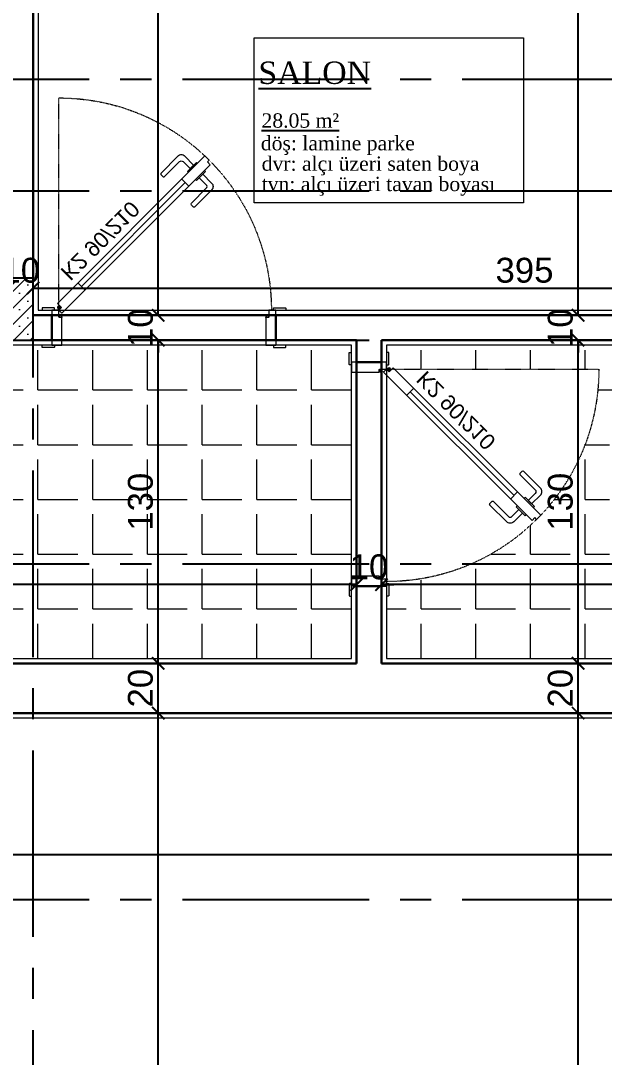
# Model space of a CAD drawing. Header units: millimetres. Extents: x 2778 to 13672, y 1832 to 5175.
# Drawn here: x 5986.6 to 6221.1, y 3666.8 to 4083.7 of the extents above; entities that cross this region are included whole.
import ezdxf

# ---------------------------------------------------------------- set-up
doc = ezdxf.new("R2010")
doc.units = ezdxf.units.MM
for name, pattern in [('CENTER2', [112.5, 75, -12.5, 12.5, -12.5]), ('DASHDOT2', [12.7, 6.35, -3.175, 0, -3.175]), ('DOTX2', [0.5, 0, -0.5])]:
    doc.linetypes.add(name, pattern=pattern)
for name, color, linetype, lineweight in [('aks', 251, 'DASHDOT2', 35), ('duvar', 232, 'Continuous', 30), ('ince', 37, 'Continuous', 0), ('iz', 1, 'DOTX2', 20), ('kapı', 3, 'Continuous', 18), ('sıva iç', 21, 'Continuous', 0), ('yazı', 11, 'Continuous', 20), ('z - tarama', 251, 'Continuous', 18), ('ölçü dış', 192, 'Continuous', 20), ('ÖLÇÜ İÇ', 7, 'Continuous', 9)]:
    doc.layers.add(name, color=color, linetype=linetype, lineweight=lineweight)
for name, color, linetype in [('İÇÖLÇÜ', 7, 'Continuous'), ('Panel', 7, 'Continuous'), ('Yazi', 7, 'Continuous')]:
    doc.layers.add(name, color=color, linetype=linetype)
doc.styles.get("Standard").update_dxf_attribs({"font": 'arial.ttf'})
doc.styles.add('Times roman', font='times.ttf')
doc.dimstyles.new('zulay iç ölçü', dxfattribs={"dimtxt": 10, "dimasz": 5, "dimexe": 0.18, "dimexo": 0, "dimgap": 2, "dimtad": 3, "dimdec": 0, "dimzin": 0, "dimdsep": 46, "dimtxsty": 'Standard', "dimblk": 'ARCHTICK', "dimcen": 0.09, "dimse1": 1, "dimse2": 1, "dimadec": 0, "dimazin": 0, "dimtfac": 1, "dimtdec": 0, "dimtix": 1, "dimtofl": 0, "dimtmove": 0, "dimatfit": 3, "dimldrblk": 'ARCHTICK', "dimfxl": 1, "dimtolj": 1, "dimtzin": 0, "dimarcsym": 0})
pattern_1 = [(0, (-1057024.51, 409725.164), (0, 22), [16, -6]), (90, (-1057024.51, 409725.164), (-22, 1e-15), [16, -6])]

# ---------------------------------------------------------------- blocks, each defined once
blk = doc.blocks.new('IDE242Entity680')
at = {"layer": 'Panel', "linetype": 'Continuous', "lineweight": 5}
h = blk.add_hatch(dxfattribs=at)
h.set_pattern_fill('SACNCR', color=163, scale=50, style=0)
h.set_pattern_definition([(45, (0, 0), (-3.314563, 3.314563), []), (45, (3.3146, 0), (-3.314563, 3.314563), [0, -4.6875])])
h.paths.add_polyline_path([(2690, 1490), (2840, 1490), (2840, 1465), (2690, 1465)])
blk = doc.blocks.new('IDE242Entity682')
at = {"layer": 'Panel', "color": 164, "linetype": 'Continuous', "lineweight": -3}
blk.add_lwpolyline([(2690, 1465), (2840, 1465)], dxfattribs=at)
blk = doc.blocks.new('IDE242Entity683')
at = {"layer": 'Panel', "color": 164, "linetype": 'Continuous', "lineweight": -3}
blk.add_lwpolyline([(2840, 1465), (2840, 1490)], dxfattribs=at)
blk = doc.blocks.new('IDE242Entity684')
at = {"layer": 'Panel', "color": 164, "linetype": 'Continuous', "lineweight": -3}
blk.add_lwpolyline([(2690, 1490), (2840, 1490)], dxfattribs=at)
blk = doc.blocks.new('sadsfsfsf')
at = {"layer": 'ince'}
for p, q in [((0.7, 0), (-0.7, 0)), ((0, 0.7), (0, -0.7))]:
    blk.add_line(p, q, dxfattribs=at)
for radius in [0.6, 0.45]:
    blk.add_circle((0, 0), radius, dxfattribs=at)
blk = doc.blocks.new('eddeded')
at = {"layer": 'duvar'}
for p, q in [((-48.21, 54.38), (-38.21, 54.38)), ((-48.21, -35.62), (-38.21, -35.62))]:
    blk.add_line(p, q, dxfattribs=at)
at = {"layer": 'ince'}
blk.add_line((-26.6, -23.78), (15.13, 17.96), dxfattribs=at)
for points in [[(-50.21, 53.38), (-50.96, 53.38, -0.414214), (-51.21, 53.63), (-51.21, 58.13, -0.414214), (-50.96, 58.38), (-50.21, 58.38)], [(-36.21, 53.38), (-35.46, 53.38, 0.414214), (-35.21, 53.63), (-35.21, 58.13, 0.414214), (-35.46, 58.38), (-36.21, 58.38)], [(-50.21, -34.62), (-50.96, -34.62, 0.414214), (-51.21, -34.87), (-51.21, -39.37, 0.414214), (-50.96, -39.62), (-50.21, -39.62)], [(-36.21, -34.62), (-35.46, -34.62, -0.414214), (-35.21, -34.87), (-35.21, -39.37, -0.414214), (-35.46, -39.62), (-36.21, -39.62)]]:
    blk.add_lwpolyline(points, format="xyb", dxfattribs=at)
for points in [[(-39.11, 51.33), (-39.11, 50.38), (-37.81, 50.68), (-37.81, 50.81, -0.112206), (-37.91, 50.76), (-38.72, 50.57, -0.482314), (-39.02, 50.82), (-39.02, 51.24, -0.414214), (-38.77, 51.49), (-37.97, 51.49, -0.170049), (-37.81, 51.43), (-37.81, 51.58), (-38.86, 51.58, 0.414214)], [(17.08, 23.59), (18.49, 25), (14.96, 28.54, 0.414214), (12.13, 28.54), (5.41, 21.82, 0.414214), (5.41, 21.11), (6.12, 20.4, 0.414214), (6.83, 20.4), (12.84, 26.41, -0.414214), (14.25, 26.41)], [(20.76, 19.91), (22.17, 21.32), (25.71, 17.79, -0.414214), (25.71, 14.96), (18.99, 8.24, -0.414214), (18.28, 8.24), (17.58, 8.95, -0.414214), (17.58, 9.66), (23.59, 15.67, 0.414214), (23.59, 17.08)], [(-39.11, -31.62), (-39.11, -32.57, 0.414214), (-38.86, -32.82), (-37.81, -32.82), (-37.81, -32.67, -0.170049), (-37.97, -32.73), (-38.77, -32.73, -0.414214), (-39.02, -32.48), (-39.02, -32.06, -0.482314), (-38.72, -31.81), (-37.91, -32, -0.112206), (-37.81, -32.05), (-37.81, -31.92)]]:
    blk.add_lwpolyline(points, format="xyb", close=True, dxfattribs=at)
for points in [[(20.04, 25.7), (19.62, 26.12), (15.96, 22.47), (16.38, 22.04)], [(22.87, 22.87), (23.29, 22.44), (19.64, 18.79), (19.21, 19.21)]]:
    blk.add_lwpolyline(points, dxfattribs=at)
at = {"layer": 'iz', "ltscale": 0.1}
for p, q in [((-48.21, -35.62), (-48.21, 54.38)), ((-38.21, -35.62), (-38.21, 54.38)), ((-36.21, -32.82), (49.19, -32.82))]:
    blk.add_line(p, q, dxfattribs=at)
blk.add_arc((-36.22, -32.83), 85.41, 0.0042, 89.9958, dxfattribs=at)
at = {"layer": 'kapı'}
for p, q in [((13.72, 19.37), (16.54, 16.54)), ((-28.02, -22.36), (-25.19, -25.19))]:
    blk.add_line(p, q, dxfattribs=at)
for points in [[(-36.21, 54.38), (-36.21, 51.58), (-38.86, 51.58, 0.414214), (-39.11, 51.33), (-39.11, 50.38), (-50.21, 50.38), (-50.21, 54.38)], [(-50.21, -35.62), (-50.21, -31.62), (-39.11, -31.62), (-39.11, -32.57, 0.414214), (-38.86, -32.82), (-36.21, -32.82), (-36.21, -35.62), (-36.21, -35.62)]]:
    blk.add_lwpolyline(points, format="xyb", dxfattribs=at)
blk.add_lwpolyline([(-36.21, -32.82), (-35.15, -31.76), (-33.46, -33.46), (25.87, 25.87), (24.17, 27.57), (23.47, 26.86), (22.33, 27.99), (-37.35, -31.69), (-36.21, -32.82)], dxfattribs=at)
at = {"layer": 'sıva iç'}
for p, q in [((-48.21, 54.38), (-50.21, 54.38)), ((-38.21, 54.38), (-36.21, 54.38)), ((-48.21, -35.62), (-50.21, -35.62)), ((-36.21, -35.62), (-38.21, -35.62))]:
    blk.add_line(p, q, dxfattribs=at)
at = {"layer": 'ölçü dış'}
blk.add_line((-38.21, -35.62), (-48.21, -35.62), dxfattribs=at)
at = {"layer": 'ince', "rotation": 90}
blk.add_blockref('sadsfsfsf', (-35.15, -32.82), dxfattribs=at)
at = {"layer": 'yazı'}
blk.add_text('K2 90/210', height=6.328, rotation=45, dxfattribs=at).set_placement((-20.24, -32.71))
blk = doc.blocks.new('_ArchTick')
at = {"color": 0, "linetype": 'ByBlock', "const_width": 0.15}
blk.add_lwpolyline([(-0.5, -0.5), (0.5, 0.5)], dxfattribs=at)
blk = doc.blocks.new('*D2660')
at = {"layer": 'Defpoints', "color": 0, "transparency": 16777216}
for p in [(5981.58, 3980.23), (5991.58, 3980.23), (5991.58, 3976.17)]:
    blk.add_point(p, dxfattribs=at)
at = {"layer": 'ÖLÇÜ İÇ', "color": 0, "lineweight": -2, "transparency": 16777216}
for p, q in [((5981.58, 3976.17), (5976.58, 3976.17)), ((5991.58, 3976.17), (5996.58, 3976.17))]:
    blk.add_line(p, q, dxfattribs=at)
at = {"layer": 'ÖLÇÜ İÇ', "color": 0, "lineweight": -2, "transparency": 16777216, "xscale": 5, "yscale": 5, "zscale": 5}
blk.add_blockref('_ArchTick', (5981.58, 3976.17), dxfattribs=at)
at = {"layer": 'ÖLÇÜ İÇ', "color": 0, "lineweight": -2, "transparency": 16777216, "xscale": 5, "yscale": 5, "zscale": 5, "rotation": 180}
blk.add_blockref('_ArchTick', (5991.58, 3976.17), dxfattribs=at)
at = {"layer": 'ÖLÇÜ İÇ', "color": 0, "transparency": 16777216, "insert": (5986.58, 3983.28), "char_height": 10, "attachment_point": 5}
blk.add_mtext('\\A1;10', dxfattribs=at)
blk = doc.blocks.new('*D2661')
at = {"layer": 'Defpoints', "color": 0, "transparency": 16777216}
for p in [(5991.58, 3980.23), (6386.58, 3976.17), (6386.58, 3976.17)]:
    blk.add_point(p, dxfattribs=at)
at = {"layer": 'ÖLÇÜ İÇ', "color": 0, "lineweight": -2, "transparency": 16777216}
blk.add_line((5991.58, 3976.17), (6386.58, 3976.17), dxfattribs=at)
at = {"layer": 'ÖLÇÜ İÇ', "color": 0, "lineweight": -2, "transparency": 16777216, "xscale": 5, "yscale": 5, "zscale": 5, "rotation": 180}
blk.add_blockref('_ArchTick', (5991.58, 3976.17), dxfattribs=at)
at = {"layer": 'ÖLÇÜ İÇ', "color": 0, "lineweight": -2, "transparency": 16777216, "xscale": 5, "yscale": 5, "zscale": 5}
blk.add_blockref('_ArchTick', (6386.58, 3976.17), dxfattribs=at)
at = {"layer": 'ÖLÇÜ İÇ', "color": 0, "transparency": 16777216, "insert": (6189.08, 3983.28), "char_height": 10, "attachment_point": 5}
blk.add_mtext('\\A1;395', dxfattribs=at)
blk = doc.blocks.new('*D2666')
at = {"layer": 'Defpoints', "color": 0, "transparency": 16777216}
for p in [(6131.58, 3856.89), (6391.58, 3856.89), (6131.58, 3848.06)]:
    blk.add_point(p, dxfattribs=at)
at = {"layer": 'ÖLÇÜ İÇ', "color": 0, "lineweight": -2, "transparency": 16777216}
blk.add_line((6391.58, 3856.89), (6131.58, 3856.89), dxfattribs=at)
at = {"layer": 'ÖLÇÜ İÇ', "color": 0, "lineweight": -2, "transparency": 16777216, "xscale": 5, "yscale": 5, "zscale": 5, "rotation": 180}
blk.add_blockref('_ArchTick', (6131.58, 3856.89), dxfattribs=at)
at = {"layer": 'ÖLÇÜ İÇ', "color": 0, "lineweight": -2, "transparency": 16777216, "xscale": 5, "yscale": 5, "zscale": 5}
blk.add_blockref('_ArchTick', (6391.58, 3856.89), dxfattribs=at)
at = {"layer": 'ÖLÇÜ İÇ', "color": 0, "transparency": 16777216, "insert": (6261.58, 3863.99), "char_height": 10, "attachment_point": 5}
blk.add_mtext('\\A1;260', dxfattribs=at)
blk = doc.blocks.new('*D2667')
at = {"layer": 'Defpoints', "color": 0, "transparency": 16777216}
for p in [(6121.58, 3856.89), (6121.58, 3848.3), (6131.58, 3848.06)]:
    blk.add_point(p, dxfattribs=at)
at = {"layer": 'ÖLÇÜ İÇ', "color": 0, "lineweight": -2, "transparency": 16777216}
for p, q in [((6121.58, 3856.89), (6116.58, 3856.89)), ((6131.58, 3856.89), (6136.58, 3856.89))]:
    blk.add_line(p, q, dxfattribs=at)
at = {"layer": 'ÖLÇÜ İÇ', "color": 0, "lineweight": -2, "transparency": 16777216, "xscale": 5, "yscale": 5, "zscale": 5}
blk.add_blockref('_ArchTick', (6121.58, 3856.89), dxfattribs=at)
at = {"layer": 'ÖLÇÜ İÇ', "color": 0, "lineweight": -2, "transparency": 16777216, "xscale": 5, "yscale": 5, "zscale": 5, "rotation": 180}
blk.add_blockref('_ArchTick', (6131.58, 3856.89), dxfattribs=at)
at = {"layer": 'ÖLÇÜ İÇ', "color": 0, "transparency": 16777216, "insert": (6126.58, 3863.99), "char_height": 10, "attachment_point": 5}
blk.add_mtext('\\A1;10', dxfattribs=at)
blk = doc.blocks.new('*D2668')
at = {"layer": 'Defpoints', "color": 0, "transparency": 16777216}
for p in [(5391.58, 3856.89), (5391.58, 3855.23), (6121.58, 3848.3)]:
    blk.add_point(p, dxfattribs=at)
at = {"layer": 'ÖLÇÜ İÇ', "color": 0, "lineweight": -2, "transparency": 16777216}
blk.add_line((6121.58, 3856.89), (5391.58, 3856.89), dxfattribs=at)
at = {"layer": 'ÖLÇÜ İÇ', "color": 0, "lineweight": -2, "transparency": 16777216, "xscale": 5, "yscale": 5, "zscale": 5, "rotation": 180}
blk.add_blockref('_ArchTick', (5391.58, 3856.89), dxfattribs=at)
at = {"layer": 'ÖLÇÜ İÇ', "color": 0, "lineweight": -2, "transparency": 16777216, "xscale": 5, "yscale": 5, "zscale": 5}
blk.add_blockref('_ArchTick', (6121.58, 3856.89), dxfattribs=at)
at = {"layer": 'ÖLÇÜ İÇ', "color": 0, "transparency": 16777216, "insert": (5756.58, 3864), "char_height": 10, "attachment_point": 5}
blk.add_mtext('\\A1;730', dxfattribs=at)
blk = doc.blocks.new('*D2557')
at = {"layer": 'Defpoints', "color": 0, "transparency": 16777216}
for p in [(6041.83, 3825.23), (6041.83, 3825.23), (6041.83, 3805.23)]:
    blk.add_point(p, dxfattribs=at)
at = {"layer": 'ÖLÇÜ İÇ', "color": 0, "lineweight": -2, "transparency": 16777216}
blk.add_line((6041.83, 3805.23), (6041.83, 3825.23), dxfattribs=at)
at = {"layer": 'ÖLÇÜ İÇ', "color": 0, "lineweight": -2, "transparency": 16777216, "xscale": 5, "yscale": 5, "zscale": 5}
for p, rotation in [((6041.83, 3825.23), 90), ((6041.83, 3805.23), 270)]:
    blk.add_blockref('_ArchTick', p, dxfattribs=dict(at, rotation=rotation))
at = {"layer": 'ÖLÇÜ İÇ', "color": 0, "transparency": 16777216, "insert": (6034.73, 3815.23), "char_height": 10, "attachment_point": 5, "rotation": 90}
blk.add_mtext('\\A1;20', dxfattribs=at)
blk = doc.blocks.new('*D2558')
at = {"layer": 'Defpoints', "color": 0, "transparency": 16777216}
for p in [(6041.83, 3955.23), (6041.83, 3955.23), (6041.83, 3825.23)]:
    blk.add_point(p, dxfattribs=at)
at = {"layer": 'ÖLÇÜ İÇ', "color": 0, "lineweight": -2, "transparency": 16777216}
blk.add_line((6041.83, 3825.23), (6041.83, 3955.23), dxfattribs=at)
at = {"layer": 'ÖLÇÜ İÇ', "color": 0, "lineweight": -2, "transparency": 16777216, "xscale": 5, "yscale": 5, "zscale": 5}
for p, rotation in [((6041.83, 3955.23), 90), ((6041.83, 3825.23), 270)]:
    blk.add_blockref('_ArchTick', p, dxfattribs=dict(at, rotation=rotation))
at = {"layer": 'ÖLÇÜ İÇ', "color": 0, "transparency": 16777216, "insert": (6034.73, 3890.23), "char_height": 10, "attachment_point": 5, "rotation": 90}
blk.add_mtext('\\A1;130', dxfattribs=at)
blk = doc.blocks.new('*D2559')
at = {"layer": 'Defpoints', "color": 0, "transparency": 16777216}
for p in [(6041.83, 3965.23), (6041.83, 3965.23), (6041.83, 3955.23)]:
    blk.add_point(p, dxfattribs=at)
at = {"layer": 'ÖLÇÜ İÇ', "color": 0, "lineweight": -2, "transparency": 16777216}
for p, q in [((6041.83, 3965.23), (6041.83, 3970.23)), ((6041.83, 3955.23), (6041.83, 3950.23))]:
    blk.add_line(p, q, dxfattribs=at)
at = {"layer": 'ÖLÇÜ İÇ', "color": 0, "lineweight": -2, "transparency": 16777216, "xscale": 5, "yscale": 5, "zscale": 5}
for p, rotation in [((6041.83, 3965.23), 270), ((6041.83, 3955.23), 90)]:
    blk.add_blockref('_ArchTick', p, dxfattribs=dict(at, rotation=rotation))
at = {"layer": 'ÖLÇÜ İÇ', "color": 0, "transparency": 16777216, "insert": (6034.73, 3960.23), "char_height": 10, "attachment_point": 5, "rotation": 90}
blk.add_mtext('\\A1;10', dxfattribs=at)
blk = doc.blocks.new('*D2560')
at = {"layer": 'Defpoints', "color": 0, "transparency": 16777216}
for p in [(6041.83, 4670.23), (6041.83, 4670.23), (6041.83, 3965.23)]:
    blk.add_point(p, dxfattribs=at)
at = {"layer": 'ÖLÇÜ İÇ', "color": 0, "lineweight": -2, "transparency": 16777216}
blk.add_line((6041.83, 3965.23), (6041.83, 4670.23), dxfattribs=at)
at = {"layer": 'ÖLÇÜ İÇ', "color": 0, "lineweight": -2, "transparency": 16777216, "xscale": 5, "yscale": 5, "zscale": 5}
for p, rotation in [((6041.83, 4670.23), 90), ((6041.83, 3965.23), 270)]:
    blk.add_blockref('_ArchTick', p, dxfattribs=dict(at, rotation=rotation))
at = {"layer": 'ÖLÇÜ İÇ', "color": 0, "transparency": 16777216, "insert": (6034.73, 4317.73), "char_height": 10, "attachment_point": 5, "rotation": 90}
blk.add_mtext('\\A1;705', dxfattribs=at)
blk = doc.blocks.new('*D2569')
at = {"layer": 'Defpoints', "color": 0, "transparency": 16777216}
for p in [(6208.65, 3825.23), (6210.62, 3825.23), (6208.65, 3805.23)]:
    blk.add_point(p, dxfattribs=at)
at = {"layer": 'ÖLÇÜ İÇ', "color": 0, "lineweight": -2, "transparency": 16777216}
blk.add_line((6210.62, 3805.23), (6210.62, 3825.23), dxfattribs=at)
at = {"layer": 'ÖLÇÜ İÇ', "color": 0, "lineweight": -2, "transparency": 16777216, "xscale": 5, "yscale": 5, "zscale": 5}
for p, rotation in [((6210.62, 3825.23), 90), ((6210.62, 3805.23), 270)]:
    blk.add_blockref('_ArchTick', p, dxfattribs=dict(at, rotation=rotation))
at = {"layer": 'ÖLÇÜ İÇ', "color": 0, "transparency": 16777216, "insert": (6203.51, 3815.23), "char_height": 10, "attachment_point": 5, "rotation": 90}
blk.add_mtext('\\A1;20', dxfattribs=at)
blk = doc.blocks.new('*D2570')
at = {"layer": 'Defpoints', "color": 0, "transparency": 16777216}
for p in [(6210.62, 3955.23), (6210.62, 3955.23), (6208.65, 3825.23)]:
    blk.add_point(p, dxfattribs=at)
at = {"layer": 'ÖLÇÜ İÇ', "color": 0, "lineweight": -2, "transparency": 16777216}
blk.add_line((6210.62, 3825.23), (6210.62, 3955.23), dxfattribs=at)
at = {"layer": 'ÖLÇÜ İÇ', "color": 0, "lineweight": -2, "transparency": 16777216, "xscale": 5, "yscale": 5, "zscale": 5}
for p, rotation in [((6210.62, 3955.23), 90), ((6210.62, 3825.23), 270)]:
    blk.add_blockref('_ArchTick', p, dxfattribs=dict(at, rotation=rotation))
at = {"layer": 'ÖLÇÜ İÇ', "color": 0, "transparency": 16777216, "insert": (6203.51, 3890.23), "char_height": 10, "attachment_point": 5, "rotation": 90}
blk.add_mtext('\\A1;130', dxfattribs=at)
blk = doc.blocks.new('*D2571')
at = {"layer": 'Defpoints', "color": 0, "transparency": 16777216}
for p in [(6210.62, 3965.23), (6210.62, 3965.23), (6210.62, 3955.23)]:
    blk.add_point(p, dxfattribs=at)
at = {"layer": 'ÖLÇÜ İÇ', "color": 0, "lineweight": -2, "transparency": 16777216}
for p, q in [((6210.62, 3965.23), (6210.62, 3970.23)), ((6210.62, 3955.23), (6210.62, 3950.23))]:
    blk.add_line(p, q, dxfattribs=at)
at = {"layer": 'ÖLÇÜ İÇ', "color": 0, "lineweight": -2, "transparency": 16777216, "xscale": 5, "yscale": 5, "zscale": 5}
for p, rotation in [((6210.62, 3965.23), 270), ((6210.62, 3955.23), 90)]:
    blk.add_blockref('_ArchTick', p, dxfattribs=dict(at, rotation=rotation))
at = {"layer": 'ÖLÇÜ İÇ', "color": 0, "transparency": 16777216, "insert": (6203.51, 3960.23), "char_height": 10, "attachment_point": 5, "rotation": 90}
blk.add_mtext('\\A1;10', dxfattribs=at)
blk = doc.blocks.new('*D2572')
at = {"layer": 'Defpoints', "color": 0, "transparency": 16777216}
for p in [(6210.62, 4670.23), (6210.62, 4670.23), (6210.62, 3965.23)]:
    blk.add_point(p, dxfattribs=at)
at = {"layer": 'ÖLÇÜ İÇ', "color": 0, "lineweight": -2, "transparency": 16777216}
blk.add_line((6210.62, 3965.23), (6210.62, 4670.23), dxfattribs=at)
at = {"layer": 'ÖLÇÜ İÇ', "color": 0, "lineweight": -2, "transparency": 16777216, "xscale": 5, "yscale": 5, "zscale": 5}
for p, rotation in [((6210.62, 4670.23), 90), ((6210.62, 3965.23), 270)]:
    blk.add_blockref('_ArchTick', p, dxfattribs=dict(at, rotation=rotation))
at = {"layer": 'ÖLÇÜ İÇ', "color": 0, "transparency": 16777216, "insert": (6203.51, 4317.73), "char_height": 10, "attachment_point": 5, "rotation": 90}
blk.add_mtext('\\A1;705', dxfattribs=at)

msp = doc.modelspace()

# ---------------------------------------------------------------- hatches: boundary and pattern name
at = {"layer": 'z - tarama', "true_color": 0xffffff}
h = msp.add_hatch(dxfattribs=at)
h.set_pattern_fill('ANGLE', scale=80, style=0)
h.set_pattern_definition(pattern_1)
h.paths.add_polyline_path([(5261.58, 4105.23), (4951.58, 4105.23), (4951.58, 4062.23), (5249.58, 4062.23), (5249.58, 4077.23), (5261.58, 4077.23)])
h.paths.add_polyline_path([(5261.58, 4173.23), (5249.58, 4173.23), (5249.58, 4188.23), (5067.95, 4188.23), (5067.95, 4187.23), (5062.95, 4187.23), (5062.95, 4188.23), (5059.95, 4188.23), (4974.95, 4188.23), (4974.95, 4187.23), (4969.95, 4187.23), (4969.95, 4188.23), (4951.58, 4188.23), (4951.58, 4105.23), (5261.58, 4105.23)])
h.paths.add_polyline_path([(5065.51, 4107.06), (4955.75, 4107.06), (4955.75, 4172.73), (5065.51, 4172.73)], flags=16)
h.paths.add_polyline_path([(5461.7, 4166.1), (5571.46, 4166.1), (5571.46, 4105.23), (5589.58, 4105.23), (5589.58, 4188.23), (5375.94, 4188.23), (5375.94, 4187.23), (5370.94, 4187.23), (5370.94, 4188.23), (5367.94, 4188.23), (5282.94, 4188.23), (5282.94, 4187.23), (5277.94, 4187.23), (5277.94, 4188.23), (5263.58, 4188.23), (5263.58, 4173.23), (5261.58, 4173.23), (5261.58, 4105.23), (5461.7, 4105.23)])
h.paths.add_polyline_path([(5589.58, 4105.23), (5571.46, 4105.23), (5571.46, 4100.43), (5461.7, 4100.43), (5461.7, 4105.23), (5261.58, 4105.23), (5261.58, 4077.23), (5263.58, 4077.23), (5263.58, 4062.23), (5267.85, 4062.23), (5267.85, 4063.23), (5272.85, 4063.23), (5272.85, 4062.23), (5275.85, 4062.23), (5360.85, 4062.23), (5360.85, 4063.23), (5365.85, 4063.23), (5365.85, 4062.23), (5393.58, 4062.23), (5433.58, 4062.23), (5433.58, 4060.23), (5589.58, 4060.23)])
h.paths.add_polyline_path([(5589.58, 4060.23), (5433.58, 4060.23), (5433.58, 4015.23), (5589.58, 4015.23)])
h.paths.add_polyline_path([(5589.58, 4015.23), (5433.58, 4015.23), (5433.58, 3955.23), (5589.58, 3955.23)])
h.paths.add_polyline_path([(5591.58, 3953.23), (5589.58, 3953.23), (5589.58, 3955.23), (5433.58, 3955.23), (5433.58, 3865.23), (5453.73, 3865.23), (5453.73, 3922.63, -0.192382), (5519.46, 3896.37), (5519.49, 3896.39), (5521.18, 3894.69, -0.094205), (5541.23, 3865.23), (5591.58, 3865.23)])
h.paths.add_polyline_path([(5991.58, 3953.23), (5719.08, 3953.23), (5719.08, 3952.23), (5714.08, 3952.23), (5714.08, 3953.23), (5711.08, 3953.23), (5626.08, 3953.23), (5626.08, 3952.23), (5621.08, 3952.23), (5621.08, 3953.23), (5591.58, 3953.23), (5591.58, 3865.23), (5991.58, 3865.23)])
h.paths.add_polyline_path([(6119.58, 3945.31), (6118.58, 3945.31), (6118.58, 3950.31), (6119.58, 3950.31), (6119.58, 3953.23), (6093.14, 3953.23), (6093.14, 3952.23), (6088.14, 3952.23), (6088.14, 3953.23), (6085.14, 3953.23), (6000.14, 3953.23), (6000.14, 3952.23), (5995.14, 3952.23), (5995.14, 3953.23), (5991.58, 3953.23), (5991.58, 3865.23), (6119.58, 3865.23)])
h.paths.add_polyline_path([(6119.58, 3852.31), (6118.58, 3852.31), (6118.58, 3857.31), (6119.58, 3857.31), (6119.58, 3860.31), (6119.58, 3865.23), (5991.58, 3865.23), (5991.58, 3827.23), (6119.58, 3827.23)])
h.paths.add_polyline_path([(5991.58, 3865.23), (5591.58, 3865.23), (5591.58, 3827.23), (5991.58, 3827.23)])
h.paths.add_polyline_path([(5591.58, 3865.23), (5541.23, 3865.23, -0.101272), (5549.93, 3827.98, -0.416493), (5550.18, 3828.23), (5554.93, 3828.23), (5554.93, 3827.23), (5591.58, 3827.23)])
h.paths.add_polyline_path([(5488.33, 3865.23), (5433.58, 3865.23), (5433.58, 3857.23), (5433.58, 3827.23), (5446.93, 3827.23), (5446.93, 3828.23), (5451.93, 3828.23), (5451.93, 3827.23), (5453.73, 3827.23), (5454.79, 3828.3), (5453.09, 3829.99)])
h.paths.add_polyline_path([(5453.73, 3827.85), (5453.73, 3827.7, 0.414214), (5454.33, 3828.3), (5454.18, 3828.3, -0.414214)], flags=16)
h.paths.add_polyline_path([(4957.53, 4128.1), (5030.44, 4128.1), (5030.44, 4138.92), (4957.53, 4138.92)], flags=8)
h.paths.add_polyline_path([(4957.53, 4120.42), (5041.02, 4120.42), (5041.02, 4131.27), (4957.53, 4131.27)], flags=8)
h.paths.add_polyline_path([(4957.53, 4112.77), (5046.76, 4112.77), (5046.76, 4123.62), (4957.53, 4123.62)], flags=8)
h.paths.add_polyline_path([(4957.67, 4140.04), (4986.81, 4140.04), (4986.81, 4148.85), (4957.67, 4148.85)], flags=8)
h.paths.add_polyline_path([(4957.28, 4148.8), (5012.72, 4148.8), (5012.72, 4165.73), (4957.28, 4165.73)], flags=8)
h.paths.add_polyline_path([(5390.54, 3826.4), (5450.93, 3826.4), (5450.93, 3840.51), (5390.54, 3840.51)], flags=9)
h.paths.add_polyline_path([(4806.58, 4188.23), (4806.58, 4105.23), (4951.58, 4105.23), (4951.58, 4188.23), (4942.85, 4188.23), (4942.85, 4187.23), (4937.85, 4187.23), (4937.85, 4188.23), (4934.85, 4188.23), (4849.85, 4188.23), (4849.85, 4187.23), (4844.85, 4187.23), (4844.85, 4188.23)])
h.paths.add_polyline_path([(4806.58, 4105.23), (4806.58, 4062.23), (4847.43, 4062.23), (4847.43, 4063.23), (4852.43, 4063.23), (4852.43, 4062.23), (4855.43, 4062.23), (4940.43, 4062.23), (4940.43, 4063.23), (4945.43, 4063.23), (4945.43, 4062.23), (4951.58, 4062.23), (4951.58, 4105.23)])
at = {"layer": 'z - tarama'}
h = msp.add_hatch(dxfattribs=at)
h.set_pattern_fill('ANGLE', color=252, scale=80, style=0)
h.set_pattern_definition(pattern_1)
h.paths.add_polyline_path([(6261.58, 3865.23), (6167.72, 3865.23, -0.101498), (6134.33, 3857.31, -0.416778), (6134.58, 3857.06), (6134.58, 3852.31), (6133.58, 3852.31), (6133.58, 3827.23), (6261.58, 3827.23)])
h.paths.add_polyline_path([(6389.58, 3865.23), (6261.58, 3865.23), (6261.58, 3827.23), (6389.58, 3827.23)])
h.paths.add_polyline_path([(6389.58, 3893.23), (6324.58, 3893.23), (6324.58, 3953.23), (6261.58, 3953.23), (6261.58, 3916.65), (6302.1, 3916.65), (6302.1, 3867.4), (6261.58, 3867.4), (6261.58, 3865.23), (6389.58, 3865.23)])
h.paths.add_polyline_path([(6261.58, 3953.23), (6133.58, 3953.23), (6133.58, 3950.31), (6134.58, 3950.31), (6134.58, 3945.31), (6133.58, 3945.31), (6133.58, 3943.51), (6134.04, 3943.51, -1), (6135.24, 3943.51), (6135.7, 3943.51), (6136.34, 3944.15), (6136.97, 3943.51), (6218.98, 3943.51, -0.191599), (6195.64, 3884.85), (6195.66, 3884.82), (6193.96, 3883.13, -0.093791), (6167.72, 3865.23), (6261.58, 3865.23), (6261.58, 3867.4), (6223.32, 3867.4), (6223.32, 3916.65), (6261.58, 3916.65)])

# ---------------------------------------------------------------- linework, layer by layer
at = {"layer": 'aks', "color": 251, "linetype": 'CENTER2', "lineweight": -3}
for points in [[(5991.58, 2140.23), (5991.58, 5100.23)], [(2901.58, 4060.23), (8131.58, 4060.23)], [(2901.58, 4015.23), (8131.58, 4015.23)], [(2901.58, 3955.23), (8131.58, 3955.23)], [(2901.58, 3865.23), (8131.58, 3865.23)], [(2901.58, 3805.23), (8131.58, 3805.23)], [(2901.58, 3730.23), (8131.58, 3730.23)]]:
    msp.add_lwpolyline(points, dxfattribs=at)
at = {"layer": 'duvar', "lineweight": 30}
for p, q in [((5991.58, 3980.23), (5991.58, 4410.23)), ((5991.58, 3965.23), (6386.58, 3965.23)), ((5991.58, 3955.23), (6121.58, 3955.23)), ((6121.58, 3825.23), (6121.58, 3955.23)), ((6131.58, 3955.23), (6326.58, 3955.23)), ((6131.58, 3825.23), (6131.58, 3955.23)), ((6131.58, 3825.23), (6391.58, 3825.23)), ((5261.58, 3805.23), (6411.58, 3805.23))]:
    msp.add_line(p, q, dxfattribs=at)
msp.add_lwpolyline([(5391.58, 4060.23), (5391.58, 3855.23), (5431.58, 3855.23), (5431.58, 3825.23), (6121.58, 3825.23)], dxfattribs=at)
at = {"layer": 'İÇÖLÇÜ'}
for p, q in [((6041.83, 3505.23), (6041.83, 3805.23)), ((6210.62, 3505.23), (6210.62, 3805.23)), ((4611.58, 3748.33), (6421.58, 3748.33))]:
    msp.add_line(p, q, dxfattribs=at)
at = {"layer": 'sıva iç'}
msp.add_line((6419.58, 3803.23), (4613.58, 3803.23), dxfattribs=at)
for points in [[(5993.58, 3967.23), (6384.58, 3967.23), (6384.58, 4107.23), (6389.58, 4107.23), (6389.58, 4408.23), (6384.58, 4408.23), (6384.58, 4562.23), (6389.58, 4562.23), (6389.58, 4668.23), (5993.58, 4668.23)], [(6119.58, 3827.23), (6119.58, 3953.23), (5589.58, 3953.23), (5589.58, 4188.23), (5263.58, 4188.23), (5263.58, 4173.23), (5249.58, 4173.23), (5249.58, 4188.23), (4743.58, 4188.23), (4743.58, 4062.23), (5249.58, 4062.23), (5249.58, 4077.23), (5263.58, 4077.23), (5263.58, 4062.23), (5393.58, 4062.23), (5393.58, 3857.23), (5433.58, 3857.23), (5433.58, 3827.23)], [(6133.58, 3827.23), (6389.58, 3827.23), (6389.58, 3893.23), (6324.58, 3893.23), (6324.58, 3953.23), (6133.58, 3953.23)]]:
    msp.add_lwpolyline(points, close=True, dxfattribs=at)
at = {"layer": 'yazı'}
msp.add_lwpolyline([(6080.41, 4010.41), (6080.41, 4076.84), (6188.64, 4076.84), (6188.64, 4010.41)], close=True, dxfattribs=at)

# ---------------------------------------------------------------- block references
at = {"layer": 'duvar', "lineweight": 30, "xscale": -1}
for p, rotation in [((6034.76, 4003.45), 270), ((6169.79, 3910.69), 180)]:
    msp.add_blockref('eddeded', p, dxfattribs=dict(at, rotation=rotation))
at = {"layer": 'İÇÖLÇÜ', "xscale": 5, "yscale": 5, "zscale": 5, "rotation": 90}
for p in [(6041.83, 3805.23), (6210.62, 3805.23)]:
    msp.add_blockref('_ArchTick', p, dxfattribs=at)
at = {"layer": 'Panel'}
for name in ['IDE242Entity680', 'IDE242Entity684', 'IDE242Entity683', 'IDE242Entity682']:
    msp.add_blockref(name, (3151.58, 2490.23), dxfattribs=at)

# ---------------------------------------------------------------- texts
at = {"layer": 'Yazi', "style": 'Times roman'}
for s, height, p in [('%%USALON', 8.996, (6082.11, 4058.28)), ('%%U28.05 m²', 5.7665, (6083.36, 4040.68))]:
    msp.add_text(s, height=height, dxfattribs=at).set_placement(p)
at = {"layer": 'yazı', "style": 'Times roman'}
for s, p in [('döş: lamine parke', (6083.09, 4031.57)), ('dvr: alçı üzeri saten boya', (6083.43, 4023.36)), ('tvn: alçı üzeri tavan boyası', (6083.43, 4015.16))]:
    msp.add_text(s, height=5.7665, dxfattribs=at).set_placement(p)

# ---------------------------------------------------------------- dimensions: what is measured, and where the dimension line sits
at = {"layer": 'ÖLÇÜ İÇ'}
for base, p1, p2, picture, middle in [((6041.83, 4670.23), (6041.83, 3965.23), (6041.83, 4670.23), '*D2560', (6034.73, 4317.73)), ((6210.62, 4670.23), (6210.62, 3965.23), (6210.62, 4670.23), '*D2572', (6203.51, 4317.73)), ((6041.83, 3965.23), (6041.83, 3955.23), (6041.83, 3965.23), '*D2559', (6034.73, 3960.23)), ((6210.62, 3965.23), (6210.62, 3955.23), (6210.62, 3965.23), '*D2571', (6203.51, 3960.23)), ((6041.83, 3955.23), (6041.83, 3825.23), (6041.83, 3955.23), '*D2558', (6034.73, 3890.23)), ((6210.62, 3955.23), (6208.65, 3825.23), (6210.62, 3955.23), '*D2570', (6203.51, 3890.23))]:
    dim = msp.add_linear_dim(base=base, p1=p1, p2=p2, angle=90, dimstyle='zulay iç ölçü', override={"dimtmove": 1}, dxfattribs=at)
    dim.commit()
    dim.dimension.update_dxf_attribs({"geometry": picture, "text_midpoint": middle})
for base, p1, p2, picture, middle in [((5991.58, 3976.17), (5981.58, 3980.23), (5991.58, 3980.23), '*D2660', (5986.58, 3983.28)), ((6386.58, 3976.17), (5991.58, 3980.23), (6386.58, 3976.17), '*D2661', (6189.08, 3983.28)), ((5391.58, 3856.89), (6121.58, 3848.3), (5391.58, 3855.23), '*D2668', (5756.58, 3864)), ((6121.58, 3856.89), (6131.58, 3848.06), (6121.58, 3848.3), '*D2667', (6126.58, 3863.99)), ((6131.58, 3856.89), (6391.58, 3856.89), (6131.58, 3848.06), '*D2666', (6261.58, 3863.99))]:
    dim = msp.add_linear_dim(base=base, p1=p1, p2=p2, dimstyle='zulay iç ölçü', override={"dimtmove": 1}, dxfattribs=at)
    dim.commit()
    dim.dimension.update_dxf_attribs({"geometry": picture, "text_midpoint": middle})
for base, p1, p2, picture, middle in [((6041.83, 3825.23), (6041.83, 3805.23), (6041.83, 3825.23), '*D2557', (6034.73, 3815.23)), ((6210.62, 3825.23), (6208.65, 3805.23), (6208.65, 3825.23), '*D2569', (6203.51, 3815.23))]:
    dim = msp.add_linear_dim(base=base, p1=p1, p2=p2, angle=90, dimstyle='zulay iç ölçü', dxfattribs=at)
    dim.commit()
    dim.dimension.update_dxf_attribs({"geometry": picture, "text_midpoint": middle})

doc.saveas('drawing.dxf')
